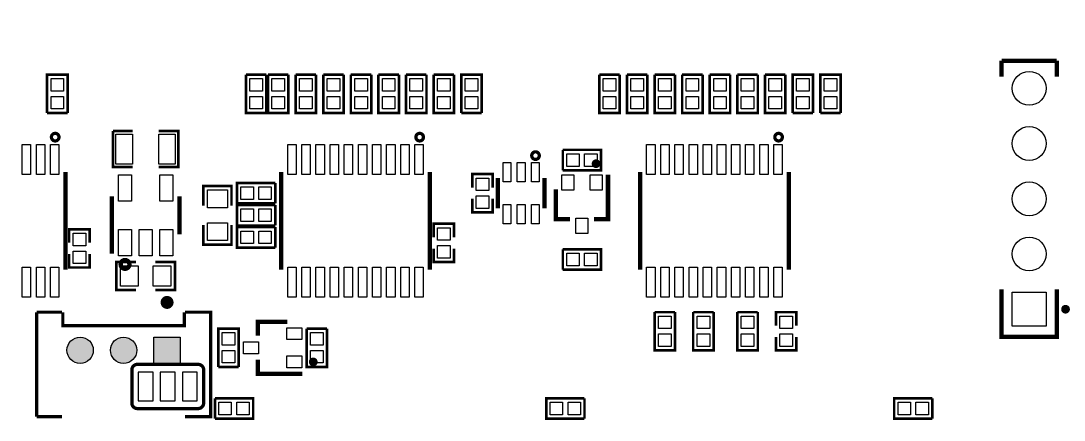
# Model space of a CAD drawing. Extents: x 0 to 145, y 0 to 99.
# Drawn here: x 44.8 to 92.79, y 35.03 to 53.39 of the extents above; entities that cross this region are included whole.
import ezdxf

# ---------------------------------------------------------------- set-up
doc = ezdxf.new("R2010")
doc.units = 0
doc.header["$MEASUREMENT"] = 0
doc.layers.get('0').update_dxf_attribs({"linetype": 'CONTINUOUS'})
for name, color, linetype in [('SILKSCREEN_BOTTOM', 230, 'CONTINUOUS'), ('SILKSCREEN_TOP', 7, 'CONTINUOUS'), ('SOLDERMASK_BOTTOM', 231, 'CONTINUOUS'), ('SOLDERMASK_TOP', 94, 'CONTINUOUS')]:
    doc.layers.add(name, color=color, linetype=linetype)

msp = doc.modelspace()

# ---------------------------------------------------------------- hatches: boundary and pattern name
at = {"linetype": 'Continuous'}
h = msp.add_hatch(color=256, dxfattribs=at)
h.set_gradient(color1=(0, 255, 255), color2=(0, 255, 255), tint=1)
h.paths.add_polyline_path([(5.71246, 90.21572), (6.9215, 90.21572), (6.9215, 91.42476), (5.71246, 91.42476)])
h.paths.add_polyline_path([(3.71348, 90.82024, 1), (4.92252, 90.82024, 1)])
h.paths.add_polyline_path([(2.92354, 90.82024, 1), (1.7145, 90.82024, 1)])
h.paths.add_polyline_path([(5.71246, 86.34476), (5.71246, 85.13572), (6.9215, 85.13572), (6.9215, 86.34476)])
h.paths.add_polyline_path([(4.92252, 85.74024, 1), (3.71348, 85.74024, 1)])
h.paths.add_polyline_path([(2.92354, 85.74024, 1), (1.7145, 85.74024, 1)])
h.paths.add_polyline_path([(18.49374, 95.90024, 1), (19.70278, 95.90024, 1)])
h.paths.add_polyline_path([(20.49272, 95.90024, 1), (21.70176, 95.90024, 1)])
h.paths.add_polyline_path([(22.49424, 95.90024, 1), (23.70328, 95.90024, 1)])
h.paths.add_polyline_path([(24.49322, 95.29572), (25.70226, 95.29572), (25.70226, 96.50476), (24.49322, 96.50476)])
h.paths.add_polyline_path([(36.7665, 95.90024, 1), (37.97554, 95.90024, 1)])
h.paths.add_polyline_path([(38.76548, 95.90024, 1), (39.97452, 95.90024, 1)])
h.paths.add_polyline_path([(40.76446, 95.29572), (41.9735, 95.29572), (41.9735, 96.50476), (40.76446, 96.50476)])
h.paths.add_polyline_path([(48.01743, 94.615, 1), (49.51857, 94.615, 1)])
h.paths.add_polyline_path([(50.55743, 94.615, 1), (52.05857, 94.615, 1)])
h.paths.add_polyline_path([(53.09743, 94.615, 1), (54.59857, 94.615, 1)])
h.paths.add_polyline_path([(55.63743, 94.615, 1), (57.13857, 94.615, 1)])
h.paths.add_polyline_path([(58.17743, 94.615, 1), (59.67857, 94.615, 1)])
h.paths.add_polyline_path([(58.17743, 92.075, 1), (59.67857, 92.075, 1)])
h.paths.add_polyline_path([(55.63743, 92.075, 1), (57.13857, 92.075, 1)])
h.paths.add_polyline_path([(53.09743, 92.075, 1), (54.59857, 92.075, 1)])
h.paths.add_polyline_path([(50.55743, 92.075, 1), (52.05857, 92.075, 1)])
h.paths.add_polyline_path([(48.01616, 91.32316), (49.5173, 91.32316), (49.5173, 92.8243), (48.01616, 92.8243)])
h.paths.add_polyline_path([(92.66174, 83.52028), (92.66174, 82.31124), (93.87078, 82.31124), (93.87078, 83.52028)])
h.paths.add_polyline_path([(95.86976, 82.91576, 1), (94.66072, 82.91576, 1)])
h.paths.add_polyline_path([(97.87128, 82.91576, 1), (96.66224, 82.91576, 1)])
h.paths.add_polyline_path([(99.87026, 82.91576, 1), (98.66122, 82.91576, 1)])
h.paths.add_polyline_path([(1.53924, 38.9255), (1.53924, 37.71646), (2.74828, 37.71646), (2.74828, 38.9255)])
h.paths.add_polyline_path([(2.74828, 36.322, 1), (1.53924, 36.322, 1)])
h.paths.add_polyline_path([(7.82828, 36.322, 1), (6.61924, 36.322, 1)])
h.paths.add_polyline_path([(6.61924, 38.9255), (6.61924, 37.71646), (7.82828, 37.71646), (7.82828, 38.9255)])
h.paths.add_polyline_path([(9.5885, 31.45028), (9.5885, 30.24124), (10.79754, 30.24124), (10.79754, 31.45028)])
h.paths.add_polyline_path([(12.79652, 30.84576, 1), (11.58748, 30.84576, 1)])
h.paths.add_polyline_path([(14.7955, 30.84576, 1), (13.58646, 30.84576, 1)])
h.paths.add_polyline_path([(9.63422, 26.1366), (9.63422, 24.57704), (11.19378, 24.57704), (11.19378, 26.1366)])
h.paths.add_polyline_path([(8.65378, 25.35682, 1), (7.09422, 25.35682, 1)])
h.paths.add_polyline_path([(8.65378, 17.73682, 1), (7.09422, 17.73682, 1)])
h.paths.add_polyline_path([(9.63422, 18.5166), (9.63422, 16.95704), (11.19378, 16.95704), (11.19378, 18.5166)])
h.paths.add_polyline_path([(9.63422, 11.1506), (9.63422, 9.59104), (11.19378, 9.59104), (11.19378, 11.1506)])
h.paths.add_polyline_path([(8.65378, 10.37082, 1), (7.09422, 10.37082, 1)])
h.paths.add_polyline_path([(8.65378, 2.49682, 1), (7.09422, 2.49682, 1)])
h.paths.add_polyline_path([(6.11378, 2.49682, 1), (4.55422, 2.49682, 1)])
h.paths.add_polyline_path([(2.01422, 3.2766), (2.01422, 1.71704), (3.57378, 1.71704), (3.57378, 3.2766)])
h.paths.add_polyline_path([(15.53972, 2.66954), (15.53972, 1.4605), (16.74876, 1.4605), (16.74876, 2.66954)])
h.paths.add_polyline_path([(16.74876, 4.064, 1), (15.53972, 4.064, 1)])
h.paths.add_polyline_path([(16.74876, 6.06298, 1), (15.53972, 6.06298, 1)])
h.paths.add_polyline_path([(21.82876, 6.06298, 1), (20.61972, 6.06298, 1)])
h.paths.add_polyline_path([(21.82876, 4.064, 1), (20.61972, 4.064, 1)])
h.paths.add_polyline_path([(20.61972, 2.66954), (20.61972, 1.4605), (21.82876, 1.4605), (21.82876, 2.66954)])
h.paths.add_polyline_path([(25.69972, 2.66954), (25.69972, 1.4605), (26.90876, 1.4605), (26.90876, 2.66954)])
h.paths.add_polyline_path([(26.90876, 4.064, 1), (25.69972, 4.064, 1)])
h.paths.add_polyline_path([(26.90876, 6.06298, 1), (25.69972, 6.06298, 1)])
h.paths.add_polyline_path([(35.32378, 2.75336, 1), (33.76422, 2.75336, 1)])
h.paths.add_polyline_path([(37.86378, 2.75336, 1), (36.30422, 2.75336, 1)])
h.paths.add_polyline_path([(40.40378, 2.75336, 1), (38.84422, 2.75336, 1)])
h.paths.add_polyline_path([(41.38422, 3.53314), (41.38422, 1.97358), (42.94378, 1.97358), (42.94378, 3.53314)])
h.paths.add_polyline_path([(29.6926, 34.30778), (29.6926, 32.74822), (31.25216, 32.74822), (31.25216, 34.30778)])
h.paths.add_polyline_path([(31.25216, 30.988, 1), (29.6926, 30.988, 1)])
h.paths.add_polyline_path([(31.25216, 28.448, 1), (29.6926, 28.448, 1)])
h.paths.add_polyline_path([(31.25216, 25.908, 1), (29.6926, 25.908, 1)])
h.paths.add_polyline_path([(31.25216, 23.368, 1), (29.6926, 23.368, 1)])
h.paths.add_polyline_path([(31.25216, 20.828, 1), (29.6926, 20.828, 1)])
h.paths.add_polyline_path([(29.6926, 19.06778), (29.6926, 17.50822), (31.25216, 17.50822), (31.25216, 19.06778)])
h.paths.add_polyline_path([(31.25216, 15.748, 1), (29.6926, 15.748, 1)])
h.paths.add_polyline_path([(38.87216, 15.748, 1), (37.3126, 15.748, 1)])
h.paths.add_polyline_path([(43.95216, 15.748, 1), (42.3926, 15.748, 1)])
h.paths.add_polyline_path([(47.25416, 15.748, 1), (45.6946, 15.748, 1)])
h.paths.add_polyline_path([(45.6946, 19.06778), (45.6946, 17.50822), (47.25416, 17.50822), (47.25416, 19.06778)])
h.paths.add_polyline_path([(43.95216, 18.288, 1), (42.3926, 18.288, 1)])
h.paths.add_polyline_path([(43.95216, 20.828, 1), (42.3926, 20.828, 1)])
h.paths.add_polyline_path([(43.95216, 23.368, 1), (42.3926, 23.368, 1)])
h.paths.add_polyline_path([(43.95216, 25.908, 1), (42.3926, 25.908, 1)])
h.paths.add_polyline_path([(43.95216, 28.448, 1), (42.3926, 28.448, 1)])
h.paths.add_polyline_path([(43.95216, 30.988, 1), (42.3926, 30.988, 1)])
h.paths.add_polyline_path([(43.95216, 33.528, 1), (42.3926, 33.528, 1)])
h.paths.add_polyline_path([(45.6946, 34.30778), (45.6946, 32.74822), (47.25416, 32.74822), (47.25416, 34.30778)])
h.paths.add_polyline_path([(47.25416, 30.988, 1), (45.6946, 30.988, 1)])
h.paths.add_polyline_path([(47.25416, 28.448, 1), (45.6946, 28.448, 1)])
h.paths.add_polyline_path([(47.25416, 25.908, 1), (45.6946, 25.908, 1)])
h.paths.add_polyline_path([(47.25416, 23.368, 1), (45.6946, 23.368, 1)])
h.paths.add_polyline_path([(47.25416, 20.828, 1), (45.6946, 20.828, 1)])
h.paths.add_polyline_path([(54.87416, 15.748, 1), (53.3146, 15.748, 1)])
h.paths.add_polyline_path([(59.95416, 15.748, 1), (58.3946, 15.748, 1)])
h.paths.add_polyline_path([(59.95416, 18.288, 1), (58.3946, 18.288, 1)])
h.paths.add_polyline_path([(59.95416, 20.828, 1), (58.3946, 20.828, 1)])
h.paths.add_polyline_path([(59.95416, 23.368, 1), (58.3946, 23.368, 1)])
h.paths.add_polyline_path([(59.95416, 25.908, 1), (58.3946, 25.908, 1)])
h.paths.add_polyline_path([(59.95416, 28.448, 1), (58.3946, 28.448, 1)])
h.paths.add_polyline_path([(59.95416, 30.988, 1), (58.3946, 30.988, 1)])
h.paths.add_polyline_path([(59.95416, 33.528, 1), (58.3946, 33.528, 1)])
h.paths.add_polyline_path([(61.6966, 34.30778), (61.6966, 32.74822), (63.25616, 32.74822), (63.25616, 34.30778)])
h.paths.add_polyline_path([(63.25616, 30.988, 1), (61.6966, 30.988, 1)])
h.paths.add_polyline_path([(63.25616, 28.448, 1), (61.6966, 28.448, 1)])
h.paths.add_polyline_path([(63.25616, 25.908, 1), (61.6966, 25.908, 1)])
h.paths.add_polyline_path([(63.25616, 23.368, 1), (61.6966, 23.368, 1)])
h.paths.add_polyline_path([(63.25616, 20.828, 1), (61.6966, 20.828, 1)])
h.paths.add_polyline_path([(61.6966, 19.06778), (61.6966, 17.50822), (63.25616, 17.50822), (63.25616, 19.06778)])
h.paths.add_polyline_path([(63.25616, 15.748, 1), (61.6966, 15.748, 1)])
h.paths.add_polyline_path([(70.87616, 15.748, 1), (69.3166, 15.748, 1)])
h.paths.add_polyline_path([(75.95616, 15.748, 1), (74.3966, 15.748, 1)])
h.paths.add_polyline_path([(75.95616, 18.288, 1), (74.3966, 18.288, 1)])
h.paths.add_polyline_path([(75.95616, 20.828, 1), (74.3966, 20.828, 1)])
h.paths.add_polyline_path([(75.95616, 23.368, 1), (74.3966, 23.368, 1)])
h.paths.add_polyline_path([(75.95616, 25.908, 1), (74.3966, 25.908, 1)])
h.paths.add_polyline_path([(75.95616, 28.448, 1), (74.3966, 28.448, 1)])
h.paths.add_polyline_path([(75.95616, 30.988, 1), (74.3966, 30.988, 1)])
h.paths.add_polyline_path([(75.95616, 33.528, 1), (74.3966, 33.528, 1)])
h.paths.add_polyline_path([(77.6986, 34.30778), (77.6986, 32.74822), (79.25816, 32.74822), (79.25816, 34.30778)])
h.paths.add_polyline_path([(79.25816, 30.988, 1), (77.6986, 30.988, 1)])
h.paths.add_polyline_path([(79.25816, 28.448, 1), (77.6986, 28.448, 1)])
h.paths.add_polyline_path([(79.25816, 25.908, 1), (77.6986, 25.908, 1)])
h.paths.add_polyline_path([(79.25816, 23.368, 1), (77.6986, 23.368, 1)])
h.paths.add_polyline_path([(79.25816, 20.828, 1), (77.6986, 20.828, 1)])
h.paths.add_polyline_path([(77.6986, 19.06778), (77.6986, 17.50822), (79.25816, 17.50822), (79.25816, 19.06778)])
h.paths.add_polyline_path([(79.25816, 15.748, 1), (77.6986, 15.748, 1)])
h.paths.add_polyline_path([(86.87816, 15.748, 1), (85.3186, 15.748, 1)])
h.paths.add_polyline_path([(91.95816, 15.748, 1), (90.3986, 15.748, 1)])
h.paths.add_polyline_path([(91.95816, 18.288, 1), (90.3986, 18.288, 1)])
h.paths.add_polyline_path([(91.95816, 20.828, 1), (90.3986, 20.828, 1)])
h.paths.add_polyline_path([(91.95816, 23.368, 1), (90.3986, 23.368, 1)])
h.paths.add_polyline_path([(91.95816, 25.908, 1), (90.3986, 25.908, 1)])
h.paths.add_polyline_path([(91.95816, 28.448, 1), (90.3986, 28.448, 1)])
h.paths.add_polyline_path([(91.95816, 30.988, 1), (90.3986, 30.988, 1)])
h.paths.add_polyline_path([(91.95816, 33.528, 1), (90.3986, 33.528, 1)])
h.paths.add_polyline_path([(93.7006, 34.30778), (93.7006, 32.74822), (95.26016, 32.74822), (95.26016, 34.30778)])
h.paths.add_polyline_path([(95.26016, 30.988, 1), (93.7006, 30.988, 1)])
h.paths.add_polyline_path([(95.26016, 28.448, 1), (93.7006, 28.448, 1)])
h.paths.add_polyline_path([(95.26016, 25.908, 1), (93.7006, 25.908, 1)])
h.paths.add_polyline_path([(95.26016, 23.368, 1), (93.7006, 23.368, 1)])
h.paths.add_polyline_path([(95.26016, 20.828, 1), (93.7006, 20.828, 1)])
h.paths.add_polyline_path([(93.7006, 19.06778), (93.7006, 17.50822), (95.26016, 17.50822), (95.26016, 19.06778)])
h.paths.add_polyline_path([(95.26016, 15.748, 1), (93.7006, 15.748, 1)])
h.paths.add_polyline_path([(107.96016, 33.528, 1), (106.4006, 33.528, 1)])
h.paths.add_polyline_path([(107.96016, 30.988, 1), (106.4006, 30.988, 1)])
h.paths.add_polyline_path([(107.96016, 28.448, 1), (106.4006, 28.448, 1)])
h.paths.add_polyline_path([(107.96016, 25.908, 1), (106.4006, 25.908, 1)])
h.paths.add_polyline_path([(107.96016, 23.368, 1), (106.4006, 23.368, 1)])
h.paths.add_polyline_path([(107.96016, 20.828, 1), (106.4006, 20.828, 1)])
h.paths.add_polyline_path([(107.96016, 18.288, 1), (106.4006, 18.288, 1)])
h.paths.add_polyline_path([(107.96016, 15.748, 1), (106.4006, 15.748, 1)])
h.paths.add_polyline_path([(102.88016, 15.748, 1), (101.3206, 15.748, 1)])
h.paths.add_polyline_path([(51.32578, 2.75336, 1), (49.76622, 2.75336, 1)])
h.paths.add_polyline_path([(53.86578, 2.75336, 1), (52.30622, 2.75336, 1)])
h.paths.add_polyline_path([(56.40578, 2.75336, 1), (54.84622, 2.75336, 1)])
h.paths.add_polyline_path([(57.38622, 3.53314), (57.38622, 1.97358), (58.94578, 1.97358), (58.94578, 3.53314)])
h.paths.add_polyline_path([(67.32778, 2.75336, 1), (65.76822, 2.75336, 1)])
h.paths.add_polyline_path([(69.86778, 2.75336, 1), (68.30822, 2.75336, 1)])
h.paths.add_polyline_path([(72.40778, 2.75336, 1), (70.84822, 2.75336, 1)])
h.paths.add_polyline_path([(73.38822, 3.53314), (73.38822, 1.97358), (74.94778, 1.97358), (74.94778, 3.53314)])
h.paths.add_polyline_path([(83.32978, 2.75336, 1), (81.77022, 2.75336, 1)])
h.paths.add_polyline_path([(85.86978, 2.75336, 1), (84.31022, 2.75336, 1)])
h.paths.add_polyline_path([(88.40978, 2.75336, 1), (86.85022, 2.75336, 1)])
h.paths.add_polyline_path([(89.39022, 3.53314), (89.39022, 1.97358), (90.94978, 1.97358), (90.94978, 3.53314)])
h.paths.add_polyline_path([(99.33178, 2.75336, 1), (97.77222, 2.75336, 1)])
h.paths.add_polyline_path([(101.87178, 2.75336, 1), (100.31222, 2.75336, 1)])
h.paths.add_polyline_path([(104.41178, 2.75336, 1), (102.85222, 2.75336, 1)])
h.paths.add_polyline_path([(105.39222, 3.53314), (105.39222, 1.97358), (106.95178, 1.97358), (106.95178, 3.53314)])
h.paths.add_polyline_path([(112.75314, 2.54, 1), (111.19358, 2.54, 1)])
h.paths.add_polyline_path([(112.75314, 5.08, 1), (111.19358, 5.08, 1)])
h.paths.add_polyline_path([(112.75314, 7.62, 1), (111.19358, 7.62, 1)])
h.paths.add_polyline_path([(111.19358, 10.93978), (111.19358, 9.38022), (112.75314, 9.38022), (112.75314, 10.93978)])
h.paths.add_polyline_path([(116.85524, 10.95502), (116.85524, 9.74598), (118.06428, 9.74598), (118.06428, 10.95502)])
h.paths.add_polyline_path([(118.06428, 8.34898, 1), (116.85524, 8.34898, 1)])
h.paths.add_polyline_path([(118.06428, 6.35, 1), (116.85524, 6.35, 1)])
h.paths.add_polyline_path([(118.06428, 4.35102, 1), (116.85524, 4.35102, 1)])
h.paths.add_polyline_path([(118.06428, 2.3495, 1), (116.85524, 2.3495, 1)])
h.paths.add_polyline_path([(134.6454, 6.62178), (134.6454, 5.06222), (136.20496, 5.06222), (136.20496, 6.62178)])
h.paths.add_polyline_path([(136.20496, 8.382, 1), (134.6454, 8.382, 1)])
h.paths.add_polyline_path([(136.20496, 10.922, 1), (134.6454, 10.922, 1)])
h.paths.add_polyline_path([(134.6454, 41.41978), (134.6454, 39.86022), (136.20496, 39.86022), (136.20496, 41.41978)])
h.paths.add_polyline_path([(136.20496, 43.18, 1), (134.6454, 43.18, 1)])
h.paths.add_polyline_path([(136.20496, 45.72, 1), (134.6454, 45.72, 1)])
h.paths.add_polyline_path([(133.2865, 55.38724, 1), (132.07746, 55.38724, 1)])
h.paths.add_polyline_path([(133.2865, 57.38876, 1), (132.07746, 57.38876, 1)])
h.paths.add_polyline_path([(32.13354, 38.24224, 1), (30.9245, 38.24224, 1)])
h.paths.add_polyline_path([(34.13252, 38.24224, 1), (32.92348, 38.24224, 1)])
h.paths.add_polyline_path([(34.92246, 38.84676), (34.92246, 37.63772), (36.1315, 37.63772), (36.1315, 38.84676)])
h.paths.add_polyline_path([(48.13554, 38.24224, 1), (46.9265, 38.24224, 1)])
h.paths.add_polyline_path([(50.13452, 38.24224, 1), (48.92548, 38.24224, 1)])
h.paths.add_polyline_path([(50.92446, 38.84676), (50.92446, 37.63772), (52.1335, 37.63772), (52.1335, 38.84676)])
h.paths.add_polyline_path([(35.24504, 47.8155), (35.24504, 46.1645), (36.89604, 46.1645), (36.89604, 47.8155)])
h.paths.add_polyline_path([(34.35604, 46.99, 1), (32.70504, 46.99, 1)])
h.paths.add_polyline_path([(31.81604, 46.99, 1), (30.16504, 46.99, 1)])
h.paths.add_polyline_path([(96.20186, 95.4405), (97.85922, 95.4405), (97.85922, 96.5835), (96.20186, 96.5835)], flags=9)
h.paths.add_polyline_path([(96.13096, 89.8525), (97.93012, 89.8525), (97.93012, 90.9955), (96.13096, 90.9955)], flags=9)
h.paths.add_polyline_path([(48.29387, 95.6945), (49.24213, 95.6945), (49.24213, 96.8375), (48.29387, 96.8375)], flags=9)
h.paths.add_polyline_path([(48.43568, 89.8525), (49.10032, 89.8525), (49.10032, 90.9955), (48.43568, 90.9955)], flags=9)

# ---------------------------------------------------------------- linework, layer by layer
at = {"layer": 'SILKSCREEN_BOTTOM', "const_width": 0.1524}
for points in [[(49.911, 37.338, -0.414214), (50.165, 37.592)], [(52.959, 37.592, -0.414214), (53.213, 37.338)], [(50.165, 35.56, -0.414214), (49.911, 35.814)], [(53.213, 35.814, -0.414214), (52.959, 35.56)]]:
    msp.add_lwpolyline(points, format="xyb", dxfattribs=at)
for points in [[(50.165, 37.592), (52.959, 37.592)], [(49.911, 37.338), (49.911, 35.814)], [(53.213, 37.338), (53.213, 35.814)], [(50.165, 35.56), (52.959, 35.56)]]:
    msp.add_lwpolyline(points, dxfattribs=at)
at = {"layer": 'SILKSCREEN_TOP'}
for points, const_width in [([(92.456, 51.55946), (89.916, 51.55946)], 0.20066), ([(89.916, 51.55946), (89.916, 50.83048)], 0.20066), ([(92.456, 50.83048), (92.456, 51.55946)], 0.20066), ([(46.0121, 49.15916), (46.0121, 50.91684), (46.9519, 50.91684), (46.9519, 49.15916)], 0.11938), ([(56.0959, 50.91684), (55.1561, 50.91684)], 0.11938), ([(56.0959, 50.91684), (56.0959, 49.15916), (55.1561, 49.15916), (55.1561, 50.91684)], 0.11938), ([(57.1119, 50.91684), (56.1721, 50.91684)], 0.11938), ([(57.1119, 50.91684), (57.1119, 49.15916), (56.1721, 49.15916), (56.1721, 50.91684)], 0.11938), ([(58.3819, 50.91684), (57.4421, 50.91684)], 0.11938), ([(58.3819, 50.91684), (58.3819, 49.15916), (57.4421, 49.15916), (57.4421, 50.91684)], 0.11938), ([(59.6519, 50.91684), (58.7121, 50.91684)], 0.11938), ([(59.6519, 50.91684), (59.6519, 49.15916), (58.7121, 49.15916), (58.7121, 50.91684)], 0.11938), ([(60.9219, 50.91684), (59.9821, 50.91684)], 0.11938), ([(60.9219, 50.91684), (60.9219, 49.15916), (59.9821, 49.15916), (59.9821, 50.91684)], 0.11938), ([(62.1919, 50.91684), (61.2521, 50.91684)], 0.11938), ([(62.1919, 50.91684), (62.1919, 49.15916), (61.2521, 49.15916), (61.2521, 50.91684)], 0.11938), ([(63.4619, 50.91684), (62.5221, 50.91684)], 0.11938), ([(63.4619, 50.91684), (63.4619, 49.15916), (62.5221, 49.15916), (62.5221, 50.91684)], 0.11938), ([(64.7319, 50.91684), (63.7921, 50.91684)], 0.11938), ([(64.7319, 50.91684), (64.7319, 49.15916), (63.7921, 49.15916), (63.7921, 50.91684)], 0.11938), ([(65.0621, 49.15916), (65.0621, 50.91684), (66.0019, 50.91684), (66.0019, 49.15916)], 0.11938), ([(72.3519, 50.91684), (71.4121, 50.91684)], 0.11938), ([(72.3519, 50.91684), (72.3519, 49.15916), (71.4121, 49.15916), (71.4121, 50.91684)], 0.11938), ([(73.6219, 50.91684), (72.6821, 50.91684)], 0.11938), ([(73.6219, 50.91684), (73.6219, 49.15916), (72.6821, 49.15916), (72.6821, 50.91684)], 0.11938), ([(74.8919, 50.91684), (73.9521, 50.91684)], 0.11938), ([(74.8919, 50.91684), (74.8919, 49.15916), (73.9521, 49.15916), (73.9521, 50.91684)], 0.11938), ([(76.1619, 50.91684), (75.2221, 50.91684)], 0.11938), ([(76.1619, 50.91684), (76.1619, 49.15916), (75.2221, 49.15916), (75.2221, 50.91684)], 0.11938), ([(77.4319, 50.91684), (76.4921, 50.91684)], 0.11938), ([(77.4319, 50.91684), (77.4319, 49.15916), (76.4921, 49.15916), (76.4921, 50.91684)], 0.11938), ([(78.7019, 50.91684), (77.7621, 50.91684)], 0.11938), ([(78.7019, 50.91684), (78.7019, 49.15916), (77.7621, 49.15916), (77.7621, 50.91684)], 0.11938), ([(79.9719, 50.91684), (79.0321, 50.91684)], 0.11938), ([(79.9719, 50.91684), (79.9719, 49.15916), (79.0321, 49.15916), (79.0321, 50.91684)], 0.11938), ([(80.3021, 49.15916), (80.3021, 50.91684), (81.2419, 50.91684), (81.2419, 49.15916)], 0.11938), ([(81.5721, 49.15916), (81.5721, 50.91684), (82.5119, 50.91684), (82.5119, 49.15916)], 0.11938), ([(46.0121, 49.15916), (46.9519, 49.15916)], 0.11938), ([(65.0621, 49.15916), (66.0019, 49.15916)], 0.11938), ([(80.3021, 49.15916), (81.2419, 49.15916)], 0.11938), ([(81.5721, 49.15916), (82.5119, 49.15916)], 0.11938), ([(49.94148, 48.3235), (49.03978, 48.3235)], 0.11938), ([(49.03978, 48.3235), (49.03978, 46.6725), (49.94148, 46.6725)], 0.11938), ([(51.15052, 46.6725), (52.05222, 46.6725), (52.05222, 48.3235), (51.15052, 48.3235)], 0.11938), ([(69.73316, 47.4599), (69.73316, 46.5201)], 0.11938), ([(69.73316, 47.4599), (71.49084, 47.4599), (71.49084, 46.5201), (69.73316, 46.5201)], 0.11938), ([(46.85284, 46.44644), (46.85284, 41.94556)], 0.20066), ([(56.77916, 46.44644), (56.77916, 41.94556)], 0.20066), ([(63.61684, 46.44644), (63.61684, 41.94556)], 0.20066), ([(66.5099, 45.72508), (66.5099, 46.34484), (65.5701, 46.34484), (65.5701, 45.72508)], 0.11938), ([(66.74358, 44.76496), (66.74358, 46.16704)], 0.20066), ([(68.89242, 46.16704), (68.89242, 44.76496)], 0.20066), ([(71.81088, 46.32198), (71.81088, 44.27728), (71.16318, 44.27728)], 0.20066), ([(73.28916, 46.44644), (73.28916, 41.94556)], 0.20066), ([(80.12684, 46.44644), (80.12684, 41.94556)], 0.20066), ([(54.49316, 44.89704), (54.49316, 45.7962), (53.20284, 45.7962), (53.20284, 44.89704)], 0.11938), ([(56.50484, 44.9961), (54.74716, 44.9961), (54.74716, 45.9359), (56.50484, 45.9359)], 0.11938), ([(56.50484, 44.9961), (56.50484, 45.9359)], 0.11938), ([(69.41312, 45.63872), (69.41312, 44.27728), (70.06082, 44.27728)], 0.20066), ([(48.99152, 42.68978), (48.99152, 45.32884)], 0.20066), ([(52.10048, 43.57116), (52.10048, 45.32884)], 0.20066), ([(66.5099, 45.20692), (66.5099, 44.58716), (65.5701, 44.58716), (65.5701, 45.20692)], 0.11938), ([(56.50484, 43.9801), (54.74716, 43.9801), (54.74716, 44.9199), (56.50484, 44.9199)], 0.11938), ([(56.50484, 43.9801), (56.50484, 44.9199)], 0.11938), ([(47.9679, 43.18508), (47.9679, 43.80484), (47.0281, 43.80484), (47.0281, 43.18508)], 0.11938), ([(54.49316, 44.00296), (54.49316, 43.1038), (53.20284, 43.1038), (53.20284, 44.00296)], 0.11938), ([(56.50484, 42.9641), (54.74716, 42.9641), (54.74716, 43.9039), (56.50484, 43.9039)], 0.11938), ([(56.50484, 42.9641), (56.50484, 43.9039)], 0.11938), ([(64.7319, 43.43908), (64.7319, 44.05884), (63.7921, 44.05884), (63.7921, 43.43908)], 0.11938), ([(47.9679, 42.66692), (47.9679, 42.04716), (47.0281, 42.04716), (47.0281, 42.66692)], 0.11938), ([(64.7319, 42.92092), (64.7319, 42.30116), (63.7921, 42.30116), (63.7921, 42.92092)], 0.11938), ([(69.73316, 42.8879), (69.73316, 41.9481)], 0.11938), ([(69.73316, 42.8879), (71.49084, 42.8879), (71.49084, 41.9481), (69.73316, 41.9481)], 0.11938), ([(50.09896, 41.01084), (49.1998, 41.01084), (49.1998, 42.30116), (50.09896, 42.30116)], 0.11938), ([(50.99304, 41.01084), (51.8922, 41.01084), (51.8922, 42.30116), (50.99304, 42.30116)], 0.11938), ([(92.456, 41.03878), (92.456, 38.85946), (89.916, 38.85946), (89.916, 41.03878)], 0.20066), ([(46.70044, 39.9923), (45.5295, 39.9923)], 0.14986), ([(45.5295, 39.9923), (45.5295, 35.1917)], 0.14986), ([(46.736, 39.9923), (46.736, 39.37), (52.324, 39.37), (52.324, 39.9923)], 0.14986), ([(52.35956, 39.9923), (53.5305, 39.9923), (53.5305, 35.1917), (52.35956, 35.1917)], 0.14986), ([(74.8919, 39.99484), (73.9521, 39.99484)], 0.11938), ([(74.8919, 39.99484), (74.8919, 38.23716), (73.9521, 38.23716), (73.9521, 39.99484)], 0.11938), ([(76.6699, 39.99484), (75.7301, 39.99484)], 0.11938), ([(76.6699, 39.99484), (76.6699, 38.23716), (75.7301, 38.23716), (75.7301, 39.99484)], 0.11938), ([(78.7019, 39.99484), (77.7621, 39.99484)], 0.11938), ([(78.7019, 39.99484), (78.7019, 38.23716), (77.7621, 38.23716), (77.7621, 39.99484)], 0.11938), ([(79.5401, 39.37508), (79.5401, 39.99484), (80.4799, 39.99484), (80.4799, 39.37508)], 0.11938), ([(57.06872, 39.55288), (55.70728, 39.55288), (55.70728, 38.90518)], 0.20066), ([(53.8861, 37.47516), (53.8861, 39.23284), (54.8259, 39.23284), (54.8259, 37.47516)], 0.11938), ([(58.8899, 39.23284), (57.9501, 39.23284)], 0.11938), ([(58.8899, 39.23284), (58.8899, 37.47516), (57.9501, 37.47516), (57.9501, 39.23284)], 0.11938), ([(79.5401, 38.85692), (79.5401, 38.23716), (80.4799, 38.23716), (80.4799, 38.85692)], 0.11938), ([(53.8861, 37.47516), (54.8259, 37.47516)], 0.11938), ([(57.75198, 37.15512), (55.70728, 37.15512), (55.70728, 37.80282)], 0.20066), ([(53.73116, 36.0299), (53.73116, 35.0901)], 0.11938), ([(53.73116, 36.0299), (55.48884, 36.0299), (55.48884, 35.0901), (53.73116, 35.0901)], 0.11938), ([(70.72884, 35.0901), (68.97116, 35.0901), (68.97116, 36.0299), (70.72884, 36.0299)], 0.11938), ([(70.72884, 35.0901), (70.72884, 36.0299)], 0.11938), ([(86.73084, 35.0901), (84.97316, 35.0901), (84.97316, 36.0299), (86.73084, 36.0299)], 0.11938), ([(86.73084, 35.0901), (86.73084, 36.0299)], 0.11938), ([(45.5295, 35.1917), (46.70044, 35.1917)], 0.14986)]:
    msp.add_lwpolyline(points, dxfattribs=dict(at, const_width=const_width))
for points, const_width in [([(46.5582, 48.0441, 0.999425), (46.21022, 48.0441, 1.000575), (46.5582, 48.0441)], 0.14986), ([(63.3222, 48.0441, 0.999425), (62.97422, 48.0441, 1.000575), (63.3222, 48.0441)], 0.14986), ([(79.8322, 48.0441, 0.999425), (79.48422, 48.0441, 1.000575), (79.8322, 48.0441)], 0.14986), ([(68.65112, 47.19574, 1.003056), (68.30314, 47.1932, 0.996953), (68.65112, 47.19574)], 0.14986), ([(71.3613, 46.82236, 0.993631), (71.16318, 46.8249, 1.00641), (71.3613, 46.82236)], 0.20066), ([(49.7967, 42.1894, 1.002995), (49.39538, 42.1894, 0.997014), (49.7967, 42.1894)], 0.20066), ([(51.67884, 40.44188, 1.000808), (51.38166, 40.44188, 0.999193), (51.67884, 40.44188)], 0.29972), ([(92.95638, 40.12946, 1), (92.75572, 40.12946, 1), (92.95638, 40.12946)], 0.20066), ([(58.35396, 37.70376, 1.002395), (58.1533, 37.70376, 0.997611), (58.35396, 37.70376)], 0.20066)]:
    msp.add_lwpolyline(points, format="xyb", dxfattribs=dict(at, const_width=const_width))
at = {"layer": 'SOLDERMASK_BOTTOM'}
for points in [[(91.96578, 40.90924), (91.96578, 39.34968), (90.40622, 39.34968), (90.40622, 40.90924)], [(52.1335, 37.63772), (50.92446, 37.63772), (50.92446, 38.84676), (52.1335, 38.84676)], [(50.2031, 37.2364), (50.2031, 35.9156), (50.8889, 35.9156), (50.8889, 37.2364)], [(51.2191, 37.2364), (51.2191, 35.9156), (51.9049, 35.9156), (51.9049, 37.2364)], [(52.2351, 37.2364), (52.2351, 35.9156), (52.9209, 35.9156), (52.9209, 37.2364)]]:
    msp.add_lwpolyline(points, close=True, dxfattribs=at)
for centre, radius in [((91.186, 50.28946), 0.77978), ((91.186, 47.74946), 0.77978), ((91.186, 45.20946), 0.77978), ((91.186, 42.66946), 0.77978), ((47.53102, 38.24224), 0.60452), ((49.53, 38.24224), 0.60452)]:
    msp.add_circle(centre, radius, dxfattribs=at)
at = {"layer": 'SOLDERMASK_TOP'}
for points in [[(46.77156, 50.16246), (46.19244, 50.16246), (46.19244, 50.7365), (46.77156, 50.7365)], [(55.91556, 50.16246), (55.33644, 50.16246), (55.33644, 50.7365), (55.91556, 50.7365)], [(56.93156, 50.16246), (56.35244, 50.16246), (56.35244, 50.7365), (56.93156, 50.7365)], [(58.20156, 50.16246), (57.62244, 50.16246), (57.62244, 50.7365), (58.20156, 50.7365)], [(59.47156, 50.16246), (58.89244, 50.16246), (58.89244, 50.7365), (59.47156, 50.7365)], [(60.74156, 50.16246), (60.16244, 50.16246), (60.16244, 50.7365), (60.74156, 50.7365)], [(62.01156, 50.16246), (61.43244, 50.16246), (61.43244, 50.7365), (62.01156, 50.7365)], [(63.28156, 50.16246), (62.70244, 50.16246), (62.70244, 50.7365), (63.28156, 50.7365)], [(64.55156, 50.16246), (63.97244, 50.16246), (63.97244, 50.7365), (64.55156, 50.7365)], [(65.82156, 50.16246), (65.24244, 50.16246), (65.24244, 50.7365), (65.82156, 50.7365)], [(72.17156, 50.16246), (71.59244, 50.16246), (71.59244, 50.7365), (72.17156, 50.7365)], [(73.44156, 50.16246), (72.86244, 50.16246), (72.86244, 50.7365), (73.44156, 50.7365)], [(74.71156, 50.16246), (74.13244, 50.16246), (74.13244, 50.7365), (74.71156, 50.7365)], [(75.98156, 50.16246), (75.40244, 50.16246), (75.40244, 50.7365), (75.98156, 50.7365)], [(77.25156, 50.16246), (76.67244, 50.16246), (76.67244, 50.7365), (77.25156, 50.7365)], [(78.52156, 50.16246), (77.94244, 50.16246), (77.94244, 50.7365), (78.52156, 50.7365)], [(79.79156, 50.16246), (79.21244, 50.16246), (79.21244, 50.7365), (79.79156, 50.7365)], [(81.06156, 50.16246), (80.48244, 50.16246), (80.48244, 50.7365), (81.06156, 50.7365)], [(82.33156, 50.16246), (81.75244, 50.16246), (81.75244, 50.7365), (82.33156, 50.7365)], [(46.19244, 49.91354), (46.77156, 49.91354), (46.77156, 49.3395), (46.19244, 49.3395)], [(55.33644, 49.91354), (55.91556, 49.91354), (55.91556, 49.3395), (55.33644, 49.3395)], [(56.35244, 49.91354), (56.93156, 49.91354), (56.93156, 49.3395), (56.35244, 49.3395)], [(57.62244, 49.91354), (58.20156, 49.91354), (58.20156, 49.3395), (57.62244, 49.3395)], [(58.89244, 49.91354), (59.47156, 49.91354), (59.47156, 49.3395), (58.89244, 49.3395)], [(60.16244, 49.91354), (60.74156, 49.91354), (60.74156, 49.3395), (60.16244, 49.3395)], [(61.43244, 49.91354), (62.01156, 49.91354), (62.01156, 49.3395), (61.43244, 49.3395)], [(62.70244, 49.91354), (63.28156, 49.91354), (63.28156, 49.3395), (62.70244, 49.3395)], [(63.97244, 49.91354), (64.55156, 49.91354), (64.55156, 49.3395), (63.97244, 49.3395)], [(65.24244, 49.91354), (65.82156, 49.91354), (65.82156, 49.3395), (65.24244, 49.3395)], [(71.59244, 49.91354), (72.17156, 49.91354), (72.17156, 49.3395), (71.59244, 49.3395)], [(72.86244, 49.91354), (73.44156, 49.91354), (73.44156, 49.3395), (72.86244, 49.3395)], [(74.13244, 49.91354), (74.71156, 49.91354), (74.71156, 49.3395), (74.13244, 49.3395)], [(75.40244, 49.91354), (75.98156, 49.91354), (75.98156, 49.3395), (75.40244, 49.3395)], [(76.67244, 49.91354), (77.25156, 49.91354), (77.25156, 49.3395), (76.67244, 49.3395)], [(77.94244, 49.91354), (78.52156, 49.91354), (78.52156, 49.3395), (77.94244, 49.3395)], [(79.21244, 49.91354), (79.79156, 49.91354), (79.79156, 49.3395), (79.21244, 49.3395)], [(80.48244, 49.91354), (81.06156, 49.91354), (81.06156, 49.3395), (80.48244, 49.3395)], [(81.75244, 49.91354), (82.33156, 49.91354), (82.33156, 49.3395), (81.75244, 49.3395)], [(49.94021, 48.18761), (49.94021, 46.80839), (49.18075, 46.80839), (49.18075, 48.18761)], [(51.15052, 46.80712), (51.15052, 48.18634), (51.90998, 48.18634), (51.90998, 46.80712)], [(45.25264, 46.33214), (44.86656, 46.33214), (44.86656, 47.70374), (45.25264, 47.70374)], [(45.90288, 46.33214), (45.5168, 46.33214), (45.5168, 47.70374), (45.90288, 47.70374)], [(46.55312, 46.33214), (46.16704, 46.33214), (46.16704, 47.70374), (46.55312, 47.70374)], [(57.46496, 46.33214), (57.07888, 46.33214), (57.07888, 47.70374), (57.46496, 47.70374)], [(58.1152, 46.33214), (57.72912, 46.33214), (57.72912, 47.70374), (58.1152, 47.70374)], [(58.76544, 46.33214), (58.37936, 46.33214), (58.37936, 47.70374), (58.76544, 47.70374)], [(59.41568, 46.33214), (59.0296, 46.33214), (59.0296, 47.70374), (59.41568, 47.70374)], [(60.06592, 46.33214), (59.67984, 46.33214), (59.67984, 47.70374), (60.06592, 47.70374)], [(60.71616, 46.33214), (60.33008, 46.33214), (60.33008, 47.70374), (60.71616, 47.70374)], [(61.3664, 46.33214), (60.98032, 46.33214), (60.98032, 47.70374), (61.3664, 47.70374)], [(62.01664, 46.33214), (61.63056, 46.33214), (61.63056, 47.70374), (62.01664, 47.70374)], [(62.66688, 46.33214), (62.2808, 46.33214), (62.2808, 47.70374), (62.66688, 47.70374)], [(63.31712, 46.33214), (62.93104, 46.33214), (62.93104, 47.70374), (63.31712, 47.70374)], [(73.97496, 46.33214), (73.58888, 46.33214), (73.58888, 47.70374), (73.97496, 47.70374)], [(74.6252, 46.33214), (74.23912, 46.33214), (74.23912, 47.70374), (74.6252, 47.70374)], [(75.27544, 46.33214), (74.88936, 46.33214), (74.88936, 47.70374), (75.27544, 47.70374)], [(75.92568, 46.33214), (75.5396, 46.33214), (75.5396, 47.70374), (75.92568, 47.70374)], [(76.57592, 46.33214), (76.18984, 46.33214), (76.18984, 47.70374), (76.57592, 47.70374)], [(77.22616, 46.33214), (76.84008, 46.33214), (76.84008, 47.70374), (77.22616, 47.70374)], [(77.8764, 46.33214), (77.49032, 46.33214), (77.49032, 47.70374), (77.8764, 47.70374)], [(78.52664, 46.33214), (78.14056, 46.33214), (78.14056, 47.70374), (78.52664, 47.70374)], [(79.17688, 46.33214), (78.7908, 46.33214), (78.7908, 47.70374), (79.17688, 47.70374)], [(79.82712, 46.33214), (79.44104, 46.33214), (79.44104, 47.70374), (79.82712, 47.70374)], [(70.48754, 47.27956), (70.48754, 46.70044), (69.9135, 46.70044), (69.9135, 47.27956)], [(70.73646, 46.70044), (70.73646, 47.27956), (71.3105, 47.27956), (71.3105, 46.70044)], [(67.34683, 45.98543), (66.98869, 45.98543), (66.98869, 46.87189), (67.34683, 46.87189)], [(67.99707, 45.98543), (67.63893, 45.98543), (67.63893, 46.87189), (67.99707, 46.87189)], [(68.64731, 45.98543), (68.28917, 45.98543), (68.28917, 46.87189), (68.64731, 46.87189)], [(49.90084, 45.10024), (49.29124, 45.10024), (49.29124, 46.30928), (49.90084, 46.30928)], [(51.80076, 45.10024), (51.19116, 45.10024), (51.19116, 46.30928), (51.80076, 46.30928)], [(66.32956, 45.59046), (65.75044, 45.59046), (65.75044, 46.1645), (66.32956, 46.1645)], [(70.23735, 46.3042), (70.23735, 45.60316), (69.68617, 45.60316), (69.68617, 46.3042)], [(70.98538, 45.60316), (70.98538, 46.3042), (71.53656, 46.3042), (71.53656, 45.60316)], [(54.31282, 44.79417), (53.38318, 44.79417), (53.38318, 45.61459), (54.31282, 45.61459)], [(55.50154, 45.75556), (55.50154, 45.17644), (54.9275, 45.17644), (54.9275, 45.75556)], [(55.75046, 45.17644), (55.75046, 45.75556), (56.3245, 45.75556), (56.3245, 45.17644)], [(65.75044, 45.34154), (66.32956, 45.34154), (66.32956, 44.7675), (65.75044, 44.7675)], [(55.50154, 44.73956), (55.50154, 44.16044), (54.9275, 44.16044), (54.9275, 44.73956)], [(55.75046, 44.16044), (55.75046, 44.73956), (56.3245, 44.73956), (56.3245, 44.16044)], [(66.98869, 44.94657), (67.34683, 44.94657), (67.34683, 44.06011), (66.98869, 44.06011)], [(67.63893, 44.94657), (67.99707, 44.94657), (67.99707, 44.06011), (67.63893, 44.06011)], [(68.28917, 44.94657), (68.64731, 44.94657), (68.64731, 44.06011), (68.28917, 44.06011)], [(70.88759, 44.31284), (70.88759, 43.6118), (70.33641, 43.6118), (70.33641, 44.31284)], [(49.90084, 42.59072), (49.29124, 42.59072), (49.29124, 43.79976), (49.90084, 43.79976)], [(50.8508, 42.59072), (50.2412, 42.59072), (50.2412, 43.79976), (50.8508, 43.79976)], [(51.80076, 42.59072), (51.19116, 42.59072), (51.19116, 43.79976), (51.80076, 43.79976)], [(53.38318, 44.10583), (54.31282, 44.10583), (54.31282, 43.28541), (53.38318, 43.28541)], [(55.50154, 43.72356), (55.50154, 43.14444), (54.9275, 43.14444), (54.9275, 43.72356)], [(55.75046, 43.14444), (55.75046, 43.72356), (56.3245, 43.72356), (56.3245, 43.14444)], [(64.55156, 43.30446), (63.97244, 43.30446), (63.97244, 43.8785), (64.55156, 43.8785)], [(47.78756, 43.05046), (47.20844, 43.05046), (47.20844, 43.6245), (47.78756, 43.6245)], [(47.20844, 42.80154), (47.78756, 42.80154), (47.78756, 42.2275), (47.20844, 42.2275)], [(63.97244, 43.05554), (64.55156, 43.05554), (64.55156, 42.4815), (63.97244, 42.4815)], [(70.48754, 42.70756), (70.48754, 42.12844), (69.9135, 42.12844), (69.9135, 42.70756)], [(70.73646, 42.12844), (70.73646, 42.70756), (71.3105, 42.70756), (71.3105, 42.12844)], [(44.86656, 42.05986), (45.25264, 42.05986), (45.25264, 40.68826), (44.86656, 40.68826)], [(45.5168, 42.05986), (45.90288, 42.05986), (45.90288, 40.68826), (45.5168, 40.68826)], [(46.16704, 42.05986), (46.55312, 42.05986), (46.55312, 40.68826), (46.16704, 40.68826)], [(50.20183, 42.12082), (50.20183, 41.19118), (49.38141, 41.19118), (49.38141, 42.12082)], [(50.8889, 41.19118), (50.8889, 42.12082), (51.70932, 42.12082), (51.70932, 41.19118)], [(57.07888, 42.05986), (57.46496, 42.05986), (57.46496, 40.68826), (57.07888, 40.68826)], [(57.72912, 42.05986), (58.1152, 42.05986), (58.1152, 40.68826), (57.72912, 40.68826)], [(58.37936, 42.05986), (58.76544, 42.05986), (58.76544, 40.68826), (58.37936, 40.68826)], [(59.0296, 42.05986), (59.41568, 42.05986), (59.41568, 40.68826), (59.0296, 40.68826)], [(59.67984, 42.05986), (60.06592, 42.05986), (60.06592, 40.68826), (59.67984, 40.68826)], [(60.33008, 42.05986), (60.71616, 42.05986), (60.71616, 40.68826), (60.33008, 40.68826)], [(60.98032, 42.05986), (61.3664, 42.05986), (61.3664, 40.68826), (60.98032, 40.68826)], [(61.63056, 42.05986), (62.01664, 42.05986), (62.01664, 40.68826), (61.63056, 40.68826)], [(62.2808, 42.05986), (62.66688, 42.05986), (62.66688, 40.68826), (62.2808, 40.68826)], [(62.93104, 42.05986), (63.31712, 42.05986), (63.31712, 40.68826), (62.93104, 40.68826)], [(73.58888, 42.05986), (73.97496, 42.05986), (73.97496, 40.68826), (73.58888, 40.68826)], [(74.23912, 42.05986), (74.6252, 42.05986), (74.6252, 40.68826), (74.23912, 40.68826)], [(74.88936, 42.05986), (75.27544, 42.05986), (75.27544, 40.68826), (74.88936, 40.68826)], [(75.5396, 42.05986), (75.92568, 42.05986), (75.92568, 40.68826), (75.5396, 40.68826)], [(76.18984, 42.05986), (76.57592, 42.05986), (76.57592, 40.68826), (76.18984, 40.68826)], [(76.84008, 42.05986), (77.22616, 42.05986), (77.22616, 40.68826), (76.84008, 40.68826)], [(77.49032, 42.05986), (77.8764, 42.05986), (77.8764, 40.68826), (77.49032, 40.68826)], [(78.14056, 42.05986), (78.52664, 42.05986), (78.52664, 40.68826), (78.14056, 40.68826)], [(78.7908, 42.05986), (79.17688, 42.05986), (79.17688, 40.68826), (78.7908, 40.68826)], [(79.44104, 42.05986), (79.82712, 42.05986), (79.82712, 40.68826), (79.44104, 40.68826)], [(91.96578, 40.90924), (91.96578, 39.34968), (90.40622, 39.34968), (90.40622, 40.90924)], [(74.71156, 39.24046), (74.13244, 39.24046), (74.13244, 39.8145), (74.71156, 39.8145)], [(76.48956, 39.24046), (75.91044, 39.24046), (75.91044, 39.8145), (76.48956, 39.8145)], [(78.52156, 39.24046), (77.94244, 39.24046), (77.94244, 39.8145), (78.52156, 39.8145)], [(80.29956, 39.24046), (79.72044, 39.24046), (79.72044, 39.8145), (80.29956, 39.8145)], [(54.64556, 38.47846), (54.06644, 38.47846), (54.06644, 39.0525), (54.64556, 39.0525)], [(57.7342, 38.72865), (57.03316, 38.72865), (57.03316, 39.27983), (57.7342, 39.27983)], [(58.70956, 38.47846), (58.13044, 38.47846), (58.13044, 39.0525), (58.70956, 39.0525)], [(74.13244, 38.99154), (74.71156, 38.99154), (74.71156, 38.4175), (74.13244, 38.4175)], [(75.91044, 38.99154), (76.48956, 38.99154), (76.48956, 38.4175), (75.91044, 38.4175)], [(77.94244, 38.99154), (78.52156, 38.99154), (78.52156, 38.4175), (77.94244, 38.4175)], [(79.72044, 38.99154), (80.29956, 38.99154), (80.29956, 38.4175), (79.72044, 38.4175)], [(52.1335, 37.63772), (50.92446, 37.63772), (50.92446, 38.84676), (52.1335, 38.84676)], [(55.74284, 38.07841), (55.0418, 38.07841), (55.0418, 38.62959), (55.74284, 38.62959)], [(54.06644, 38.22954), (54.64556, 38.22954), (54.64556, 37.6555), (54.06644, 37.6555)], [(57.03316, 37.97935), (57.7342, 37.97935), (57.7342, 37.42817), (57.03316, 37.42817)], [(58.13044, 38.22954), (58.70956, 38.22954), (58.70956, 37.6555), (58.13044, 37.6555)], [(54.48554, 35.84956), (54.48554, 35.27044), (53.9115, 35.27044), (53.9115, 35.84956)], [(54.73446, 35.27044), (54.73446, 35.84956), (55.3085, 35.84956), (55.3085, 35.27044)], [(69.72554, 35.84956), (69.72554, 35.27044), (69.1515, 35.27044), (69.1515, 35.84956)], [(69.97446, 35.27044), (69.97446, 35.84956), (70.5485, 35.84956), (70.5485, 35.27044)], [(85.72754, 35.84956), (85.72754, 35.27044), (85.1535, 35.27044), (85.1535, 35.84956)], [(85.97646, 35.27044), (85.97646, 35.84956), (86.5505, 35.84956), (86.5505, 35.27044)]]:
    msp.add_lwpolyline(points, close=True, dxfattribs=at)
for centre, radius in [((91.186, 50.28946), 0.77978), ((91.186, 47.74946), 0.77978), ((91.186, 45.20946), 0.77978), ((91.186, 42.66946), 0.77978), ((47.53102, 38.24224), 0.60452), ((49.53, 38.24224), 0.60452)]:
    msp.add_circle(centre, radius, dxfattribs=at)

doc.saveas('drawing.dxf')
